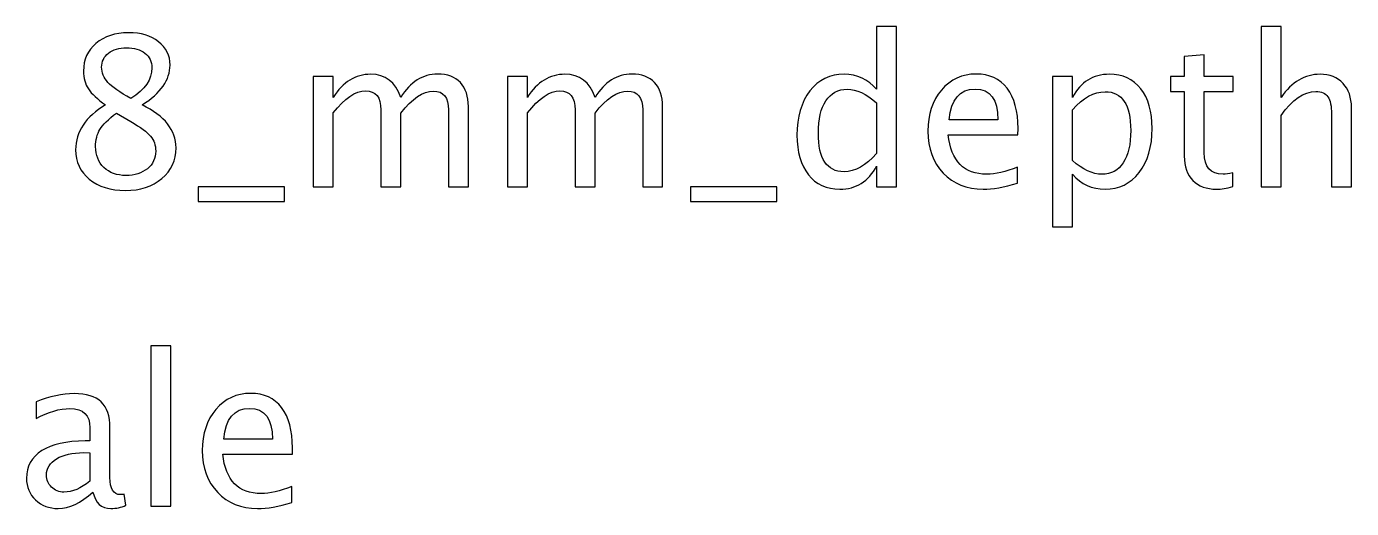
# Model space of a CAD drawing. Header units: centimetres. Extents: x -29.5 to 29.3, y -24.7 to 29.8.
# Drawn here: x 15.86 to 29.34, y 21.64 to 26.55 of the extents above; entities that cross this region are included whole.
import ezdxf

# ---------------------------------------------------------------- set-up
doc = ezdxf.new("R2010")
doc.units = ezdxf.units.CM
doc.header["$MEASUREMENT"] = 0
doc.layers.add('Layer 1', color=7, linetype='Continuous')

msp = doc.modelspace()

# ---------------------------------------------------------------- linework, layer by layer
at = {"layer": 'Layer 1'}
for points, knots in [([(16.66158, 25.75074), (16.57762, 25.8093), (16.51906, 25.86363), (16.48625, 25.91408), (16.48625, 25.91408), (16.45344, 25.96417), (16.43722, 26.02485), (16.43722, 26.09576), (16.43722, 26.09576), (16.43722, 26.21147), (16.47955, 26.30566), (16.56386, 26.37798), (16.56386, 26.37798), (16.64853, 26.4503), (16.75895, 26.48628), (16.89512, 26.48628), (16.89512, 26.48628), (17.02071, 26.48628), (17.12267, 26.45559), (17.20063, 26.39421), (17.20063, 26.39421), (17.27859, 26.33318), (17.31775, 26.25345), (17.31775, 26.15573), (17.31775, 26.15573), (17.31775, 26.00756), (17.22285, 25.87245), (17.03341, 25.75074), (17.03341, 25.75074), (17.26378, 25.63785), (17.37914, 25.49215), (17.37914, 25.31365), (17.37914, 25.31365), (17.37914, 25.18629), (17.3308, 25.08222), (17.2345, 25.00109), (17.2345, 25.00109), (17.13819, 24.9203), (17.01436, 24.87973), (16.86267, 24.87973), (16.86267, 24.87973), (16.71133, 24.87973), (16.58926, 24.91783), (16.49613, 24.99403), (16.49613, 24.99403), (16.40335, 25.06988), (16.35678, 25.17007), (16.35678, 25.29389), (16.35678, 25.29389), (16.35678, 25.47734), (16.45838, 25.62938), (16.66158, 25.75074)], [0, 0, 0, 0, 0.07142857, 0.07142857, 0.07142857, 0.07142857, 0.14285714, 0.14285714, 0.14285714, 0.14285714, 0.21428571, 0.21428571, 0.21428571, 0.21428571, 0.28571429, 0.28571429, 0.28571429, 0.28571429, 0.35714286, 0.35714286, 0.35714286, 0.35714286, 0.42857143, 0.42857143, 0.42857143, 0.42857143, 0.5, 0.5, 0.5, 0.5, 0.57142857, 0.57142857, 0.57142857, 0.57142857, 0.64285714, 0.64285714, 0.64285714, 0.64285714, 0.71428571, 0.71428571, 0.71428571, 0.71428571, 0.78571429, 0.78571429, 0.78571429, 0.78571429, 0.85714286, 0.85714286, 0.85714286, 0.85714286, 1, 1, 1, 1]), ([(24.50737, 24.91783), (24.50737, 24.91783), (24.50737, 25.12844), (24.50737, 25.12844), (24.50737, 25.12844), (24.42447, 24.9711), (24.29959, 24.89243), (24.13272, 24.89243), (24.13272, 24.89243), (23.99726, 24.89243), (23.89072, 24.94147), (23.81311, 25.03989), (23.81311, 25.03989), (23.7355, 25.13832), (23.69669, 25.27273), (23.69669, 25.44312), (23.69669, 25.44312), (23.69669, 25.62938), (23.74079, 25.77931), (23.82863, 25.89291), (23.82863, 25.89291), (23.91682, 26.00615), (24.03254, 26.06295), (24.17612, 26.06295), (24.17612, 26.06295), (24.30911, 26.06295), (24.41989, 26.01215), (24.50737, 25.9102), (24.50737, 25.9102), (24.50737, 25.9102), (24.50737, 26.54978), (24.50737, 26.54978), (24.50737, 26.54978), (24.50737, 26.54978), (24.71058, 26.54978), (24.71058, 26.54978), (24.71058, 26.54978), (24.71058, 26.54978), (24.71058, 24.91783), (24.71058, 24.91783), (24.71058, 24.91783), (24.71058, 24.91783), (24.50737, 24.91783), (24.50737, 24.91783)], [0, 0, 0, 0, 0.08333333, 0.08333333, 0.08333333, 0.08333333, 0.16666667, 0.16666667, 0.16666667, 0.16666667, 0.25, 0.25, 0.25, 0.25, 0.33333333, 0.33333333, 0.33333333, 0.33333333, 0.41666667, 0.41666667, 0.41666667, 0.41666667, 0.5, 0.5, 0.5, 0.5, 0.58333333, 0.58333333, 0.58333333, 0.58333333, 0.66666667, 0.66666667, 0.66666667, 0.66666667, 0.75, 0.75, 0.75, 0.75, 0.83333333, 0.83333333, 0.83333333, 0.83333333, 1, 1, 1, 1]), ([(28.42074, 24.91783), (28.42074, 24.91783), (28.42074, 26.54978), (28.42074, 26.54978), (28.42074, 26.54978), (28.42074, 26.54978), (28.62394, 26.54978), (28.62394, 26.54978), (28.62394, 26.54978), (28.62394, 26.54978), (28.62394, 25.82765), (28.62394, 25.82765), (28.62394, 25.82765), (28.73154, 25.98463), (28.86348, 26.06295), (29.01941, 26.06295), (29.01941, 26.06295), (29.11748, 26.06295), (29.19544, 26.03226), (29.25294, 25.97052), (29.25294, 25.97052), (29.31045, 25.90914), (29.33938, 25.82623), (29.33938, 25.72252), (29.33938, 25.72252), (29.33938, 25.72252), (29.33938, 24.91783), (29.33938, 24.91783), (29.33938, 24.91783), (29.33938, 24.91783), (29.13617, 24.91783), (29.13617, 24.91783), (29.13617, 24.91783), (29.13617, 24.91783), (29.13617, 25.6562), (29.13617, 25.6562), (29.13617, 25.6562), (29.13617, 25.73945), (29.12383, 25.79872), (29.09949, 25.834), (29.09949, 25.834), (29.07479, 25.86963), (29.03422, 25.88726), (28.97742, 25.88726), (28.97742, 25.88726), (28.85254, 25.88726), (28.73471, 25.80577), (28.62394, 25.64279), (28.62394, 25.64279), (28.62394, 25.64279), (28.62394, 24.91783), (28.62394, 24.91783), (28.62394, 24.91783), (28.62394, 24.91783), (28.42074, 24.91783), (28.42074, 24.91783)], [0, 0, 0, 0, 0.06666667, 0.06666667, 0.06666667, 0.06666667, 0.13333333, 0.13333333, 0.13333333, 0.13333333, 0.2, 0.2, 0.2, 0.2, 0.26666667, 0.26666667, 0.26666667, 0.26666667, 0.33333333, 0.33333333, 0.33333333, 0.33333333, 0.4, 0.4, 0.4, 0.4, 0.46666667, 0.46666667, 0.46666667, 0.46666667, 0.53333333, 0.53333333, 0.53333333, 0.53333333, 0.6, 0.6, 0.6, 0.6, 0.66666667, 0.66666667, 0.66666667, 0.66666667, 0.73333333, 0.73333333, 0.73333333, 0.73333333, 0.8, 0.8, 0.8, 0.8, 0.86666667, 0.86666667, 0.86666667, 0.86666667, 1, 1, 1, 1]), ([(16.91982, 25.81459), (17.06234, 25.90878), (17.1336, 26.01321), (17.1336, 26.12857), (17.1336, 26.12857), (17.1336, 26.1903), (17.10961, 26.23969), (17.06199, 26.27744), (17.06199, 26.27744), (17.01401, 26.31518), (16.95157, 26.33388), (16.87431, 26.33388), (16.87431, 26.33388), (16.79952, 26.33388), (16.73849, 26.31554), (16.69157, 26.2785), (16.69157, 26.2785), (16.64465, 26.24145), (16.62137, 26.19383), (16.62137, 26.13492), (16.62137, 26.13492), (16.62137, 26.07777), (16.64253, 26.02626), (16.68487, 25.9804), (16.68487, 25.9804), (16.7272, 25.93489), (16.80552, 25.8795), (16.91982, 25.81459)], [0, 0, 0, 0, 0.125, 0.125, 0.125, 0.125, 0.25, 0.25, 0.25, 0.25, 0.375, 0.375, 0.375, 0.375, 0.5, 0.5, 0.5, 0.5, 0.625, 0.625, 0.625, 0.625, 0.75, 0.75, 0.75, 0.75, 1, 1, 1, 1]), ([(28.13076, 24.91818), (28.06797, 24.9009), (28.01329, 24.89243), (27.96707, 24.89243), (27.96707, 24.89243), (27.86336, 24.89243), (27.78257, 24.92206), (27.72471, 24.98133), (27.72471, 24.98133), (27.6665, 25.0406), (27.63758, 25.12279), (27.63758, 25.22827), (27.63758, 25.22827), (27.63758, 25.22827), (27.63758, 25.88726), (27.63758, 25.88726), (27.63758, 25.88726), (27.63758, 25.88726), (27.49717, 25.88726), (27.49717, 25.88726), (27.49717, 25.88726), (27.49717, 25.88726), (27.49717, 26.03967), (27.49717, 26.03967), (27.49717, 26.03967), (27.49717, 26.03967), (27.63758, 26.03967), (27.63758, 26.03967), (27.63758, 26.03967), (27.63758, 26.03967), (27.63758, 26.24251), (27.63758, 26.24251), (27.63758, 26.24251), (27.63758, 26.24251), (27.84078, 26.26192), (27.84078, 26.26192), (27.84078, 26.26192), (27.84078, 26.26192), (27.84078, 26.03967), (27.84078, 26.03967), (27.84078, 26.03967), (27.84078, 26.03967), (28.13499, 26.03967), (28.13499, 26.03967), (28.13499, 26.03967), (28.13499, 26.03967), (28.13499, 25.88726), (28.13499, 25.88726), (28.13499, 25.88726), (28.13499, 25.88726), (27.84078, 25.88726), (27.84078, 25.88726), (27.84078, 25.88726), (27.84078, 25.88726), (27.84078, 25.26496), (27.84078, 25.26496), (27.84078, 25.26496), (27.84078, 25.11821), (27.90463, 25.04483), (28.03198, 25.04483), (28.03198, 25.04483), (28.05915, 25.04483), (28.09196, 25.04942), (28.13076, 25.05824), (28.13076, 25.05824), (28.13076, 25.05824), (28.13076, 24.91818), (28.13076, 24.91818)], [0, 0, 0, 0, 0.05555556, 0.05555556, 0.05555556, 0.05555556, 0.11111111, 0.11111111, 0.11111111, 0.11111111, 0.16666667, 0.16666667, 0.16666667, 0.16666667, 0.22222222, 0.22222222, 0.22222222, 0.22222222, 0.27777778, 0.27777778, 0.27777778, 0.27777778, 0.33333333, 0.33333333, 0.33333333, 0.33333333, 0.38888889, 0.38888889, 0.38888889, 0.38888889, 0.44444444, 0.44444444, 0.44444444, 0.44444444, 0.5, 0.5, 0.5, 0.5, 0.55555556, 0.55555556, 0.55555556, 0.55555556, 0.61111111, 0.61111111, 0.61111111, 0.61111111, 0.66666667, 0.66666667, 0.66666667, 0.66666667, 0.72222222, 0.72222222, 0.72222222, 0.72222222, 0.77777778, 0.77777778, 0.77777778, 0.77777778, 0.83333333, 0.83333333, 0.83333333, 0.83333333, 0.88888889, 0.88888889, 0.88888889, 0.88888889, 1, 1, 1, 1]), ([(18.77473, 24.91783), (18.77473, 24.91783), (18.77473, 26.03967), (18.77473, 26.03967), (18.77473, 26.03967), (18.77473, 26.03967), (18.97793, 26.03967), (18.97793, 26.03967), (18.97793, 26.03967), (18.97793, 26.03967), (18.97793, 25.82765), (18.97793, 25.82765), (18.97793, 25.82765), (19.07706, 25.98463), (19.20406, 26.06295), (19.35964, 26.06295), (19.35964, 26.06295), (19.50957, 26.06295), (19.61152, 25.98463), (19.66585, 25.82765), (19.66585, 25.82765), (19.76216, 25.98604), (19.88775, 26.06507), (20.04191, 26.06507), (20.04191, 26.06507), (20.14034, 26.06507), (20.21689, 26.03614), (20.27157, 25.97793), (20.27157, 25.97793), (20.32625, 25.91972), (20.35377, 25.83823), (20.35377, 25.73345), (20.35377, 25.73345), (20.35377, 25.73345), (20.35377, 24.91783), (20.35377, 24.91783), (20.35377, 24.91783), (20.35377, 24.91783), (20.15057, 24.91783), (20.15057, 24.91783), (20.15057, 24.91783), (20.15057, 24.91783), (20.15057, 25.69994), (20.15057, 25.69994), (20.15057, 25.69994), (20.15057, 25.82765), (20.09977, 25.8915), (19.99817, 25.8915), (19.99817, 25.8915), (19.89268, 25.8915), (19.78191, 25.81706), (19.66585, 25.66784), (19.66585, 25.66784), (19.66585, 25.66784), (19.66585, 24.91783), (19.66585, 24.91783), (19.66585, 24.91783), (19.66585, 24.91783), (19.46265, 24.91783), (19.46265, 24.91783), (19.46265, 24.91783), (19.46265, 24.91783), (19.46265, 25.70065), (19.46265, 25.70065), (19.46265, 25.70065), (19.46265, 25.82941), (19.41114, 25.89361), (19.30778, 25.89361), (19.30778, 25.89361), (19.20512, 25.89361), (19.09505, 25.81883), (18.97793, 25.6689), (18.97793, 25.6689), (18.97793, 25.6689), (18.97793, 24.91783), (18.97793, 24.91783), (18.97793, 24.91783), (18.97793, 24.91783), (18.77473, 24.91783), (18.77473, 24.91783)], [0, 0, 0, 0, 0.04761905, 0.04761905, 0.04761905, 0.04761905, 0.0952381, 0.0952381, 0.0952381, 0.0952381, 0.14285714, 0.14285714, 0.14285714, 0.14285714, 0.19047619, 0.19047619, 0.19047619, 0.19047619, 0.23809524, 0.23809524, 0.23809524, 0.23809524, 0.28571429, 0.28571429, 0.28571429, 0.28571429, 0.33333333, 0.33333333, 0.33333333, 0.33333333, 0.38095238, 0.38095238, 0.38095238, 0.38095238, 0.42857143, 0.42857143, 0.42857143, 0.42857143, 0.47619048, 0.47619048, 0.47619048, 0.47619048, 0.52380952, 0.52380952, 0.52380952, 0.52380952, 0.57142857, 0.57142857, 0.57142857, 0.57142857, 0.61904762, 0.61904762, 0.61904762, 0.61904762, 0.66666667, 0.66666667, 0.66666667, 0.66666667, 0.71428571, 0.71428571, 0.71428571, 0.71428571, 0.76190476, 0.76190476, 0.76190476, 0.76190476, 0.80952381, 0.80952381, 0.80952381, 0.80952381, 0.85714286, 0.85714286, 0.85714286, 0.85714286, 0.9047619, 0.9047619, 0.9047619, 0.9047619, 1, 1, 1, 1]), ([(20.75099, 24.91783), (20.75099, 24.91783), (20.75099, 26.03967), (20.75099, 26.03967), (20.75099, 26.03967), (20.75099, 26.03967), (20.95419, 26.03967), (20.95419, 26.03967), (20.95419, 26.03967), (20.95419, 26.03967), (20.95419, 25.82765), (20.95419, 25.82765), (20.95419, 25.82765), (21.05332, 25.98463), (21.18032, 26.06295), (21.3359, 26.06295), (21.3359, 26.06295), (21.48583, 26.06295), (21.58778, 25.98463), (21.64211, 25.82765), (21.64211, 25.82765), (21.73842, 25.98604), (21.86401, 26.06507), (22.01817, 26.06507), (22.01817, 26.06507), (22.1166, 26.06507), (22.19315, 26.03614), (22.24783, 25.97793), (22.24783, 25.97793), (22.30251, 25.91972), (22.33003, 25.83823), (22.33003, 25.73345), (22.33003, 25.73345), (22.33003, 25.73345), (22.33003, 24.91783), (22.33003, 24.91783), (22.33003, 24.91783), (22.33003, 24.91783), (22.12683, 24.91783), (22.12683, 24.91783), (22.12683, 24.91783), (22.12683, 24.91783), (22.12683, 25.69994), (22.12683, 25.69994), (22.12683, 25.69994), (22.12683, 25.82765), (22.07603, 25.8915), (21.97443, 25.8915), (21.97443, 25.8915), (21.86894, 25.8915), (21.75817, 25.81706), (21.64211, 25.66784), (21.64211, 25.66784), (21.64211, 25.66784), (21.64211, 24.91783), (21.64211, 24.91783), (21.64211, 24.91783), (21.64211, 24.91783), (21.43891, 24.91783), (21.43891, 24.91783), (21.43891, 24.91783), (21.43891, 24.91783), (21.43891, 25.70065), (21.43891, 25.70065), (21.43891, 25.70065), (21.43891, 25.82941), (21.3874, 25.89361), (21.28404, 25.89361), (21.28404, 25.89361), (21.18138, 25.89361), (21.07131, 25.81883), (20.95419, 25.6689), (20.95419, 25.6689), (20.95419, 25.6689), (20.95419, 24.91783), (20.95419, 24.91783), (20.95419, 24.91783), (20.95419, 24.91783), (20.75099, 24.91783), (20.75099, 24.91783)], [0, 0, 0, 0, 0.04761905, 0.04761905, 0.04761905, 0.04761905, 0.0952381, 0.0952381, 0.0952381, 0.0952381, 0.14285714, 0.14285714, 0.14285714, 0.14285714, 0.19047619, 0.19047619, 0.19047619, 0.19047619, 0.23809524, 0.23809524, 0.23809524, 0.23809524, 0.28571429, 0.28571429, 0.28571429, 0.28571429, 0.33333333, 0.33333333, 0.33333333, 0.33333333, 0.38095238, 0.38095238, 0.38095238, 0.38095238, 0.42857143, 0.42857143, 0.42857143, 0.42857143, 0.47619048, 0.47619048, 0.47619048, 0.47619048, 0.52380952, 0.52380952, 0.52380952, 0.52380952, 0.57142857, 0.57142857, 0.57142857, 0.57142857, 0.61904762, 0.61904762, 0.61904762, 0.61904762, 0.66666667, 0.66666667, 0.66666667, 0.66666667, 0.71428571, 0.71428571, 0.71428571, 0.71428571, 0.76190476, 0.76190476, 0.76190476, 0.76190476, 0.80952381, 0.80952381, 0.80952381, 0.80952381, 0.85714286, 0.85714286, 0.85714286, 0.85714286, 0.9047619, 0.9047619, 0.9047619, 0.9047619, 1, 1, 1, 1]), ([(25.94106, 24.95381), (25.80454, 24.91289), (25.68777, 24.89243), (25.5904, 24.89243), (25.5904, 24.89243), (25.42424, 24.89243), (25.28913, 24.94746), (25.18506, 25.05718), (25.18506, 25.05718), (25.08099, 25.16689), (25.02878, 25.30906), (25.02878, 25.48404), (25.02878, 25.48404), (25.02878, 25.65373), (25.07464, 25.79307), (25.16672, 25.90208), (25.16672, 25.90208), (25.25879, 26.01074), (25.37662, 26.06507), (25.5202, 26.06507), (25.5202, 26.06507), (25.65602, 26.06507), (25.76115, 26.01673), (25.83523, 25.92007), (25.83523, 25.92007), (25.90931, 25.82341), (25.94636, 25.68653), (25.94636, 25.50909), (25.94636, 25.50909), (25.94636, 25.50909), (25.9453, 25.447), (25.9453, 25.447), (25.9453, 25.447), (25.9453, 25.447), (25.23621, 25.447), (25.23621, 25.447), (25.23621, 25.447), (25.26585, 25.17889), (25.39673, 25.04483), (25.6285, 25.04483), (25.6285, 25.04483), (25.71352, 25.04483), (25.81759, 25.06882), (25.94106, 25.1168), (25.94106, 25.1168), (25.94106, 25.1168), (25.94106, 24.95381), (25.94106, 24.95381)], [0, 0, 0, 0, 0.07692308, 0.07692308, 0.07692308, 0.07692308, 0.15384615, 0.15384615, 0.15384615, 0.15384615, 0.23076923, 0.23076923, 0.23076923, 0.23076923, 0.30769231, 0.30769231, 0.30769231, 0.30769231, 0.38461538, 0.38461538, 0.38461538, 0.38461538, 0.46153846, 0.46153846, 0.46153846, 0.46153846, 0.53846154, 0.53846154, 0.53846154, 0.53846154, 0.61538462, 0.61538462, 0.61538462, 0.61538462, 0.69230769, 0.69230769, 0.69230769, 0.69230769, 0.76923077, 0.76923077, 0.76923077, 0.76923077, 0.84615385, 0.84615385, 0.84615385, 0.84615385, 1, 1, 1, 1]), ([(26.29702, 24.50931), (26.29702, 24.50931), (26.29702, 26.03967), (26.29702, 26.03967), (26.29702, 26.03967), (26.29702, 26.03967), (26.50022, 26.03967), (26.50022, 26.03967), (26.50022, 26.03967), (26.50022, 26.03967), (26.50022, 25.82765), (26.50022, 25.82765), (26.50022, 25.82765), (26.58348, 25.98463), (26.70871, 26.06295), (26.87558, 26.06295), (26.87558, 26.06295), (27.01069, 26.06295), (27.11688, 26.01391), (27.19449, 25.91549), (27.19449, 25.91549), (27.2721, 25.81706), (27.31091, 25.68265), (27.31091, 25.51226), (27.31091, 25.51226), (27.31091, 25.3267), (27.26681, 25.17677), (27.17897, 25.06317), (27.17897, 25.06317), (27.09112, 24.94923), (26.97541, 24.89243), (26.83219, 24.89243), (26.83219, 24.89243), (26.69919, 24.89243), (26.58842, 24.94323), (26.50022, 25.04518), (26.50022, 25.04518), (26.50022, 25.04518), (26.50022, 24.50931), (26.50022, 24.50931), (26.50022, 24.50931), (26.50022, 24.50931), (26.29702, 24.50931), (26.29702, 24.50931)], [0, 0, 0, 0, 0.08333333, 0.08333333, 0.08333333, 0.08333333, 0.16666667, 0.16666667, 0.16666667, 0.16666667, 0.25, 0.25, 0.25, 0.25, 0.33333333, 0.33333333, 0.33333333, 0.33333333, 0.41666667, 0.41666667, 0.41666667, 0.41666667, 0.5, 0.5, 0.5, 0.5, 0.58333333, 0.58333333, 0.58333333, 0.58333333, 0.66666667, 0.66666667, 0.66666667, 0.66666667, 0.75, 0.75, 0.75, 0.75, 0.83333333, 0.83333333, 0.83333333, 0.83333333, 1, 1, 1, 1]), ([(24.50737, 25.7712), (24.40189, 25.86398), (24.30206, 25.91055), (24.20751, 25.91055), (24.20751, 25.91055), (24.11438, 25.91055), (24.04241, 25.87174), (23.99126, 25.79378), (23.99126, 25.79378), (23.94011, 25.71617), (23.91471, 25.6061), (23.91471, 25.46358), (23.91471, 25.46358), (23.91471, 25.20146), (24.00149, 25.07023), (24.17541, 25.07023), (24.17541, 25.07023), (24.2883, 25.07023), (24.39907, 25.13197), (24.50737, 25.25509), (24.50737, 25.25509), (24.50737, 25.25509), (24.50737, 25.7712), (24.50737, 25.7712)], [0, 0, 0, 0, 0.14285714, 0.14285714, 0.14285714, 0.14285714, 0.28571429, 0.28571429, 0.28571429, 0.28571429, 0.42857143, 0.42857143, 0.42857143, 0.42857143, 0.57142857, 0.57142857, 0.57142857, 0.57142857, 0.71428571, 0.71428571, 0.71428571, 0.71428571, 1, 1, 1, 1]), ([(25.2468, 25.5994), (25.2468, 25.5994), (25.7421, 25.5994), (25.7421, 25.5994), (25.7421, 25.5994), (25.7421, 25.80824), (25.66413, 25.91266), (25.50856, 25.91266), (25.50856, 25.91266), (25.35193, 25.91266), (25.26479, 25.80824), (25.2468, 25.5994)], [0, 0, 0, 0, 0.25, 0.25, 0.25, 0.25, 0.5, 0.5, 0.5, 0.5, 1, 1, 1, 1]), ([(26.50022, 25.18524), (26.605, 25.09175), (26.70483, 25.04483), (26.79973, 25.04483), (26.79973, 25.04483), (26.89322, 25.04483), (26.96554, 25.08399), (27.01634, 25.16195), (27.01634, 25.16195), (27.06749, 25.23992), (27.09289, 25.34963), (27.09289, 25.49145), (27.09289, 25.49145), (27.09289, 25.75391), (27.0061, 25.88515), (26.83254, 25.88515), (26.83254, 25.88515), (26.71894, 25.88515), (26.60817, 25.82376), (26.50022, 25.70065), (26.50022, 25.70065), (26.50022, 25.70065), (26.50022, 25.18524), (26.50022, 25.18524)], [0, 0, 0, 0, 0.14285714, 0.14285714, 0.14285714, 0.14285714, 0.28571429, 0.28571429, 0.28571429, 0.28571429, 0.42857143, 0.42857143, 0.42857143, 0.42857143, 0.57142857, 0.57142857, 0.57142857, 0.57142857, 0.71428571, 0.71428571, 0.71428571, 0.71428571, 1, 1, 1, 1]), ([(16.77236, 25.66819), (16.68981, 25.60469), (16.63371, 25.5493), (16.60408, 25.50203), (16.60408, 25.50203), (16.5748, 25.45476), (16.55998, 25.3962), (16.55998, 25.32564), (16.55998, 25.32564), (16.55998, 25.23815), (16.58821, 25.16724), (16.645, 25.11327), (16.645, 25.11327), (16.7018, 25.05929), (16.77624, 25.03213), (16.86902, 25.03213), (16.86902, 25.03213), (16.95827, 25.03213), (17.03094, 25.05506), (17.08703, 25.10127), (17.08703, 25.10127), (17.14348, 25.14749), (17.1717, 25.20746), (17.1717, 25.28119), (17.1717, 25.28119), (17.1717, 25.34046), (17.15442, 25.39091), (17.11949, 25.43183), (17.11949, 25.43183), (17.08457, 25.47275), (17.01718, 25.52284), (16.91735, 25.58211), (16.91735, 25.58211), (16.91735, 25.58211), (16.77236, 25.66819), (16.77236, 25.66819)], [0, 0, 0, 0, 0.1, 0.1, 0.1, 0.1, 0.2, 0.2, 0.2, 0.2, 0.3, 0.3, 0.3, 0.3, 0.4, 0.4, 0.4, 0.4, 0.5, 0.5, 0.5, 0.5, 0.6, 0.6, 0.6, 0.6, 0.7, 0.7, 0.7, 0.7, 0.8, 0.8, 0.8, 0.8, 1, 1, 1, 1]), ([(17.60209, 24.76543), (17.60209, 24.76543), (17.60209, 24.91783), (17.60209, 24.91783), (17.60209, 24.91783), (17.60209, 24.91783), (18.48262, 24.91783), (18.48262, 24.91783), (18.48262, 24.91783), (18.48262, 24.91783), (18.48262, 24.76543), (18.48262, 24.76543), (18.48262, 24.76543), (18.48262, 24.76543), (17.60209, 24.76543), (17.60209, 24.76543)], [0, 0, 0, 0, 0.2, 0.2, 0.2, 0.2, 0.4, 0.4, 0.4, 0.4, 0.6, 0.6, 0.6, 0.6, 1, 1, 1, 1]), ([(22.61295, 24.76543), (22.61295, 24.76543), (22.61295, 24.91783), (22.61295, 24.91783), (22.61295, 24.91783), (22.61295, 24.91783), (23.49348, 24.91783), (23.49348, 24.91783), (23.49348, 24.91783), (23.49348, 24.91783), (23.49348, 24.76543), (23.49348, 24.76543), (23.49348, 24.76543), (23.49348, 24.76543), (22.61295, 24.76543), (22.61295, 24.76543)], [0, 0, 0, 0, 0.2, 0.2, 0.2, 0.2, 0.4, 0.4, 0.4, 0.4, 0.6, 0.6, 0.6, 0.6, 1, 1, 1, 1]), ([(17.12301, 21.66522), (17.12301, 21.66522), (17.12301, 23.29717), (17.12301, 23.29717), (17.12301, 23.29717), (17.12301, 23.29717), (17.32621, 23.29717), (17.32621, 23.29717), (17.32621, 23.29717), (17.32621, 23.29717), (17.32621, 21.66522), (17.32621, 21.66522), (17.32621, 21.66522), (17.32621, 21.66522), (17.12301, 21.66522), (17.12301, 21.66522)], [0, 0, 0, 0, 0.2, 0.2, 0.2, 0.2, 0.4, 0.4, 0.4, 0.4, 0.6, 0.6, 0.6, 0.6, 1, 1, 1, 1]), ([(16.53246, 21.8081), (16.4104, 21.69591), (16.29293, 21.63982), (16.18004, 21.63982), (16.18004, 21.63982), (16.08726, 21.63982), (16.01, 21.66875), (15.94897, 21.72696), (15.94897, 21.72696), (15.88759, 21.78516), (15.85689, 21.85854), (15.85689, 21.94709), (15.85689, 21.94709), (15.85689, 22.0695), (15.9084, 22.1637), (16.01141, 22.22931), (16.01141, 22.22931), (16.11442, 22.29493), (16.26224, 22.32774), (16.45485, 22.32774), (16.45485, 22.32774), (16.45485, 22.32774), (16.50248, 22.32774), (16.50248, 22.32774), (16.50248, 22.32774), (16.50248, 22.32774), (16.50248, 22.46285), (16.50248, 22.46285), (16.50248, 22.46285), (16.50248, 22.59303), (16.43474, 22.65794), (16.29892, 22.65794), (16.29892, 22.65794), (16.1938, 22.65794), (16.07879, 22.62478), (15.95426, 22.55845), (15.95426, 22.55845), (15.95426, 22.55845), (15.95426, 22.72567), (15.95426, 22.72567), (15.95426, 22.72567), (16.09114, 22.78212), (16.22026, 22.81034), (16.34126, 22.81034), (16.34126, 22.81034), (16.46579, 22.81034), (16.55786, 22.78212), (16.61678, 22.72532), (16.61678, 22.72532), (16.67604, 22.66852), (16.70568, 22.58103), (16.70568, 22.46285), (16.70568, 22.46285), (16.70568, 22.46285), (16.70568, 21.95591), (16.70568, 21.95591), (16.70568, 21.95591), (16.70568, 21.83985), (16.74131, 21.78164), (16.81292, 21.78164), (16.81292, 21.78164), (16.82174, 21.78164), (16.8348, 21.78305), (16.85208, 21.78587), (16.85208, 21.78587), (16.85208, 21.78587), (16.86655, 21.67298), (16.86655, 21.67298), (16.86655, 21.67298), (16.82033, 21.65076), (16.76953, 21.63982), (16.71379, 21.63982), (16.71379, 21.63982), (16.61889, 21.63982), (16.55857, 21.69591), (16.53246, 21.8081)], [0, 0, 0, 0, 0.05, 0.05, 0.05, 0.05, 0.1, 0.1, 0.1, 0.1, 0.15, 0.15, 0.15, 0.15, 0.2, 0.2, 0.2, 0.2, 0.25, 0.25, 0.25, 0.25, 0.3, 0.3, 0.3, 0.3, 0.35, 0.35, 0.35, 0.35, 0.4, 0.4, 0.4, 0.4, 0.45, 0.45, 0.45, 0.45, 0.5, 0.5, 0.5, 0.5, 0.55, 0.55, 0.55, 0.55, 0.6, 0.6, 0.6, 0.6, 0.65, 0.65, 0.65, 0.65, 0.7, 0.7, 0.7, 0.7, 0.75, 0.75, 0.75, 0.75, 0.8, 0.8, 0.8, 0.8, 0.85, 0.85, 0.85, 0.85, 0.9, 0.9, 0.9, 0.9, 1, 1, 1, 1]), ([(18.55811, 21.7012), (18.42159, 21.66028), (18.30482, 21.63982), (18.20745, 21.63982), (18.20745, 21.63982), (18.04129, 21.63982), (17.90618, 21.69485), (17.80211, 21.80457), (17.80211, 21.80457), (17.69804, 21.91428), (17.64583, 22.05645), (17.64583, 22.23143), (17.64583, 22.23143), (17.64583, 22.40112), (17.69169, 22.54046), (17.78377, 22.64947), (17.78377, 22.64947), (17.87584, 22.75813), (17.99367, 22.81246), (18.13725, 22.81246), (18.13725, 22.81246), (18.27307, 22.81246), (18.3782, 22.76412), (18.45228, 22.66746), (18.45228, 22.66746), (18.52636, 22.5708), (18.56341, 22.43392), (18.56341, 22.25648), (18.56341, 22.25648), (18.56341, 22.25648), (18.56235, 22.19439), (18.56235, 22.19439), (18.56235, 22.19439), (18.56235, 22.19439), (17.85326, 22.19439), (17.85326, 22.19439), (17.85326, 22.19439), (17.8829, 21.92628), (18.01378, 21.79222), (18.24555, 21.79222), (18.24555, 21.79222), (18.33057, 21.79222), (18.43464, 21.81621), (18.55811, 21.86419), (18.55811, 21.86419), (18.55811, 21.86419), (18.55811, 21.7012), (18.55811, 21.7012)], [0, 0, 0, 0, 0.07692308, 0.07692308, 0.07692308, 0.07692308, 0.15384615, 0.15384615, 0.15384615, 0.15384615, 0.23076923, 0.23076923, 0.23076923, 0.23076923, 0.30769231, 0.30769231, 0.30769231, 0.30769231, 0.38461538, 0.38461538, 0.38461538, 0.38461538, 0.46153846, 0.46153846, 0.46153846, 0.46153846, 0.53846154, 0.53846154, 0.53846154, 0.53846154, 0.61538462, 0.61538462, 0.61538462, 0.61538462, 0.69230769, 0.69230769, 0.69230769, 0.69230769, 0.76923077, 0.76923077, 0.76923077, 0.76923077, 0.84615385, 0.84615385, 0.84615385, 0.84615385, 1, 1, 1, 1]), ([(17.86385, 22.34679), (17.86385, 22.34679), (18.35915, 22.34679), (18.35915, 22.34679), (18.35915, 22.34679), (18.35915, 22.55563), (18.28118, 22.66005), (18.12561, 22.66005), (18.12561, 22.66005), (17.96898, 22.66005), (17.88184, 22.55563), (17.86385, 22.34679)], [0, 0, 0, 0, 0.25, 0.25, 0.25, 0.25, 0.5, 0.5, 0.5, 0.5, 1, 1, 1, 1]), ([(16.50248, 21.91887), (16.50248, 21.91887), (16.50248, 22.20709), (16.50248, 22.20709), (16.50248, 22.20709), (16.50248, 22.20709), (16.43721, 22.2092), (16.43721, 22.2092), (16.43721, 22.2092), (16.32432, 22.2092), (16.23331, 22.18839), (16.16381, 22.14676), (16.16381, 22.14676), (16.09467, 22.10478), (16.06009, 22.0494), (16.06009, 21.98025), (16.06009, 21.98025), (16.06009, 21.93192), (16.07738, 21.891), (16.1116, 21.85748), (16.1116, 21.85748), (16.14617, 21.82397), (16.18815, 21.80704), (16.23789, 21.80704), (16.23789, 21.80704), (16.32256, 21.80704), (16.41076, 21.84443), (16.50248, 21.91887)], [0, 0, 0, 0, 0.125, 0.125, 0.125, 0.125, 0.25, 0.25, 0.25, 0.25, 0.375, 0.375, 0.375, 0.375, 0.5, 0.5, 0.5, 0.5, 0.625, 0.625, 0.625, 0.625, 0.75, 0.75, 0.75, 0.75, 1, 1, 1, 1])]:
    msp.add_open_spline(points, degree=3, knots=knots, dxfattribs=at)

doc.saveas('drawing.dxf')
